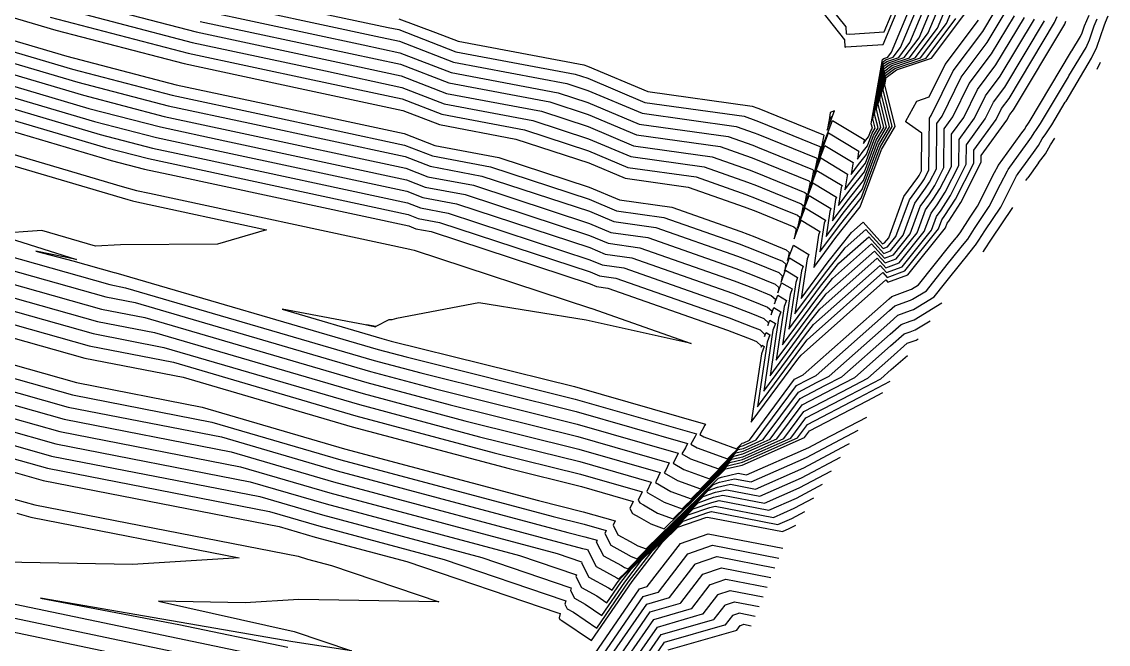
# Model space of a CAD drawing. Header units: millimetres. Extents: x 1157528 to 1158127, y 1280646 to 1281429.
# Drawn here: x 1157937.4 to 1158022.8, y 1281111.8 to 1281160.8 of the extents above; entities that cross this region are included whole.
import ezdxf

# ---------------------------------------------------------------- set-up
doc = ezdxf.new("R2010")
doc.units = ezdxf.units.MM
doc.layers.add('OCTUBRE', color=31, linetype='Continuous')

msp = doc.modelspace()

# ---------------------------------------------------------------- linework, layer by layer
at = {"layer": 'OCTUBRE', "flags": 128}
for points, elevation in [([(1157999.922, 1281162.12), (1158002.099, 1281159.378), (1158002.127, 1281158.81), (1158002.132, 1281158.797), (1158002.199, 1281158.804), (1158005.133, 1281158.989), (1158010.015, 1281170.665)], 329.5), ([(1158000.118, 1281162.975), (1158002.182, 1281160.376), (1158002.209, 1281159.827), (1158002.497, 1281159.812), (1158005.215, 1281159.984), (1158009.62, 1281170.52)], 329), ([(1157967.027, 1281161.008), (1157969.898, 1281159.949), (1157971.698, 1281159.251), (1157981.573, 1281157.389), (1157981.872, 1281157.291), (1157986.613, 1281155.297), (1157994.836, 1281154.142), (1157995.257, 1281153.994), (1157995.342, 1281153.961), (1158000.449, 1281151.88), (1158000.474, 1281151.857), (1158000.21, 1281150.547), (1158001.147, 1281153.019), (1158003.642, 1281151.511), (1158003.631, 1281151.481), (1158003.59, 1281151.207), (1158003.777, 1281151.46), (1158003.985, 1281151.721), (1158004.165, 1281152.207), (1158004.281, 1281152.404), (1158004.194, 1281152.757), (1158005.086, 1281157.827), (1158005.179, 1281157.895), (1158005.489, 1281157.999), (1158005.785, 1281158.392), (1158010.597, 1281169.909)], 330.5), ([(1157952.329, 1281163.312), (1157966.195, 1281160.349), (1157967.024, 1281160.171), (1157971.513, 1281158.432), (1157980.906, 1281156.661), (1157981.884, 1281156.34), (1157986.389, 1281154.444), (1157994.204, 1281153.347), (1157995.125, 1281153.023), (1157995.311, 1281152.951), (1158000.155, 1281150.977), (1158000.201, 1281150.935), (1157999.95, 1281149.693), (1158000.839, 1281152.037), (1158003.205, 1281150.607), (1158003.183, 1281150.546), (1158003.099, 1281149.989), (1158003.48, 1281150.504), (1158003.902, 1281151.035), (1158004.269, 1281152.022), (1158004.503, 1281152.423), (1158004.327, 1281153.141), (1158005.12, 1281157.647), (1158005.304, 1281157.783), (1158005.92, 1281157.989), (1158006.507, 1281158.77), (1158010.784, 1281169.007)], 331), ([(1157952.016, 1281162.481), (1157965.205, 1281159.663), (1157967.07, 1281159.262), (1157971.328, 1281157.612), (1157980.239, 1281155.932), (1157981.896, 1281155.388), (1157986.166, 1281153.592), (1157993.572, 1281152.552), (1157994.994, 1281152.052), (1157995.281, 1281151.941), (1157999.861, 1281150.074), (1157999.928, 1281150.014), (1157999.691, 1281148.839), (1158000.531, 1281151.055), (1158002.768, 1281149.704), (1158002.734, 1281149.611), (1158002.608, 1281148.771), (1158003.182, 1281149.547), (1158003.819, 1281150.348), (1158004.373, 1281151.837), (1158004.726, 1281152.442), (1158004.46, 1281153.525), (1158005.154, 1281157.468), (1158005.429, 1281157.671), (1158006.35, 1281157.979), (1158007.229, 1281159.148), (1158010.972, 1281168.106)], 331.5), ([(1157951.703, 1281161.65), (1157964.216, 1281158.977), (1157967.115, 1281158.354), (1157971.143, 1281156.793), (1157979.571, 1281155.204), (1157981.907, 1281154.437), (1157985.942, 1281152.74), (1157992.94, 1281151.757), (1157994.863, 1281151.081), (1157995.251, 1281150.931), (1157999.567, 1281149.172), (1157999.655, 1281149.092), (1157999.431, 1281147.985), (1158000.223, 1281150.073), (1158002.331, 1281148.8), (1158002.286, 1281148.676), (1158002.117, 1281147.553), (1158002.885, 1281148.591), (1158003.737, 1281149.662), (1158004.477, 1281151.652), (1158004.948, 1281152.46), (1158004.593, 1281153.908), (1158005.188, 1281157.288), (1158005.554, 1281157.559), (1158006.781, 1281157.969), (1158007.952, 1281159.526), (1158011.16, 1281167.204)], 332), ([(1157951.39, 1281160.819), (1157963.227, 1281158.29), (1157967.161, 1281157.445), (1157970.958, 1281155.973), (1157978.904, 1281154.475), (1157981.919, 1281153.486), (1157985.718, 1281151.887), (1157992.308, 1281150.962), (1157994.732, 1281150.11), (1157995.221, 1281149.921), (1157999.272, 1281148.269), (1157999.382, 1281148.17), (1157999.172, 1281147.132), (1157999.915, 1281149.092), (1158001.894, 1281147.896), (1158001.838, 1281147.741), (1158001.626, 1281146.335), (1158002.587, 1281147.634), (1158003.654, 1281148.975), (1158004.581, 1281151.468), (1158005.171, 1281152.479), (1158004.726, 1281154.292), (1158005.222, 1281157.108), (1158005.679, 1281157.447), (1158007.212, 1281157.959), (1158008.674, 1281159.904), (1158011.347, 1281166.302)], 332.5), ([(1157938.727, 1281163.214), (1157951.077, 1281159.988), (1157962.237, 1281157.604), (1157967.206, 1281156.536), (1157970.773, 1281155.154), (1157978.236, 1281153.747), (1157981.931, 1281152.534), (1157985.495, 1281151.035), (1157991.676, 1281150.167), (1157994.6, 1281149.139), (1157995.191, 1281148.91), (1157998.978, 1281147.367), (1157999.109, 1281147.249), (1157998.913, 1281146.278), (1157999.608, 1281148.11), (1158001.457, 1281146.992), (1158001.389, 1281146.807), (1158001.135, 1281145.117), (1158002.29, 1281146.678), (1158003.571, 1281148.288), (1158004.684, 1281151.283), (1158005.394, 1281152.498), (1158004.859, 1281154.675), (1158005.256, 1281156.929), (1158005.804, 1281157.335), (1158007.643, 1281157.949), (1158009.396, 1281160.282), (1158011.535, 1281165.4)], 333), ([(1157939.162, 1281162.188), (1157950.764, 1281159.157), (1157961.248, 1281156.917), (1157967.252, 1281155.627), (1157970.588, 1281154.335), (1157977.569, 1281153.018), (1157981.942, 1281151.583), (1157985.271, 1281150.182), (1157991.044, 1281149.372), (1157994.469, 1281148.168), (1157995.161, 1281147.9), (1157998.684, 1281146.464), (1157998.835, 1281146.327), (1157998.653, 1281145.424), (1157999.3, 1281147.128), (1158001.02, 1281146.089), (1158000.941, 1281145.872), (1158000.645, 1281143.899), (1158001.993, 1281145.721), (1158003.488, 1281147.602), (1158004.788, 1281151.098), (1158005.616, 1281152.517), (1158004.993, 1281155.059), (1158005.29, 1281156.749), (1158005.929, 1281157.222), (1158008.074, 1281157.939), (1158010.119, 1281160.659), (1158011.723, 1281164.498)], 333.5), ([(1157933.271, 1281162.132), (1157940.033, 1281160.135), (1157950.138, 1281157.496), (1157959.269, 1281155.545), (1157967.343, 1281153.81), (1157970.218, 1281152.696), (1157976.234, 1281151.561), (1157981.966, 1281149.68), (1157984.824, 1281148.477), (1157989.78, 1281147.781), (1157994.206, 1281146.225), (1157995.1, 1281145.88), (1157998.095, 1281144.659), (1157998.289, 1281144.484), (1157998.134, 1281143.716), (1157998.684, 1281145.165), (1158000.146, 1281144.281), (1158000.044, 1281144.002), (1157999.663, 1281141.463), (1158001.398, 1281143.809), (1158003.323, 1281146.229), (1158004.996, 1281150.728), (1158006.062, 1281152.554), (1158005.259, 1281155.826), (1158005.358, 1281156.39), (1158006.179, 1281156.998), (1158008.935, 1281157.919), (1158011.564, 1281161.415)], 334.5), ([(1157920.859, 1281146.712), (1157944.294, 1281140.106), (1157945.526, 1281139.866), (1157965.094, 1281134.135), (1157968.749, 1281133.158), (1157980.977, 1281130.118), (1157989.724, 1281127.605), (1157989.566, 1281127.277), (1157989.302, 1281126.8), (1157989.979, 1281126.407), (1157992.17, 1281125.623), (1157993.711, 1281127.123), (1157994.13, 1281127.221), (1157995.691, 1281127.91), (1157998.458, 1281131.656), (1157999.887, 1281132.4), (1158000.872, 1281132.913), (1158005.65, 1281137.135), (1158006.294, 1281137.705), (1158007.272, 1281138.062), (1158007.51, 1281138.15), (1158009.142, 1281139.15), (1158009.142, 1281139.15), (1158009.142, 1281139.15), (1158009.967, 1281140.181), (1158011.453, 1281142.037), (1158011.58, 1281142.197), (1158012.378, 1281143.193), (1158012.389, 1281143.201), (1158012.651, 1281143.608), (1158013.123, 1281144.341), (1158014.385, 1281146.21), (1158014.831, 1281147.091), (1158015.634, 1281148.677), (1158015.693, 1281148.76), (1158015.748, 1281148.845), (1158016.32, 1281149.634), (1158016.951, 1281150.504), (1158017.349, 1281151.053), (1158017.642, 1281151.574), (1158017.917, 1281151.978), (1158018.395, 1281152.683), (1158018.395, 1281152.683), (1158018.395, 1281152.683), (1158018.395, 1281152.683), (1158019.461, 1281154.46), (1158019.516, 1281154.552), (1158021.534, 1281157.917), (1158021.94, 1281158.798), (1158022.51, 1281160.466), (1158022.627, 1281160.743), (1158022.629, 1281160.747), (1158022.841, 1281161.254)], 341.5), ([(1157926.179, 1281153.452), (1157945.26, 1281147.818), (1157946.382, 1281147.524), (1157947.397, 1281147.308), (1157967.889, 1281142.904), (1157967.997, 1281142.862), (1157968.225, 1281142.819), (1157982.106, 1281138.262), (1157982.139, 1281138.248), (1157982.196, 1281138.24), (1157990.033, 1281135.486), (1157981.775, 1281137.315), (1157973.324, 1281138.676), (1157966.83, 1281137.444), (1157966.478, 1281137.341), (1157966.229, 1281137.339), (1157965.204, 1281136.816), (1157964.472, 1281136.954), (1157965.204, 1281136.783), (1157957.847, 1281138.164), (1157965.677, 1281135.871), (1157966.433, 1281135.669), (1157980.84, 1281132.087), (1157991.144, 1281129.127), (1157991.102, 1281129.04), (1157990.695, 1281128.306), (1157991.018, 1281128.118), (1157993.593, 1281127.197), (1157994.038, 1281127.63), (1157994.159, 1281127.659), (1157994.61, 1281127.857), (1157998.167, 1281132.673), (1157998.562, 1281132.879), (1157998.834, 1281133.021), (1158005.591, 1281138.992), (1158005.805, 1281139.182), (1158007.289, 1281139.725), (1158007.368, 1281139.754), (1158007.912, 1281140.087), (1158007.912, 1281140.087), (1158007.913, 1281140.087), (1158010.388, 1281143.18), (1158010.884, 1281143.799), (1158010.926, 1281143.852), (1158011.192, 1281144.184), (1158011.196, 1281144.187), (1158011.983, 1281145.409), (1158012.14, 1281145.654), (1158012.56, 1281146.277), (1158013.899, 1281148.919), (1158014.167, 1281149.448), (1158014.186, 1281149.475), (1158014.204, 1281149.504), (1158015.92, 1281151.87), (1158016.131, 1281152.16), (1158016.264, 1281152.343), (1158016.361, 1281152.516), (1158016.453, 1281152.651), (1158016.612, 1281152.886), (1158016.612, 1281152.886), (1158016.612, 1281152.886), (1158016.612, 1281152.886), (1158019.957, 1281158.463), (1158019.975, 1281158.494), (1158020.648, 1281159.615), (1158020.784, 1281159.909), (1158020.974, 1281160.465), (1158021.327, 1281161.307)], 340.5), ([(1157927.952, 1281155.622), (1157943.953, 1281150.897), (1157947.321, 1281150.017), (1157950.365, 1281149.367), (1157967.752, 1281145.63), (1157968.552, 1281145.32), (1157970.227, 1281145.004), (1157982.071, 1281141.117), (1157982.81, 1281140.806), (1157984.092, 1281140.626), (1157993.025, 1281137.486), (1157994.829, 1281136.788), (1157995.448, 1281136.536), (1157995.831, 1281136.189), (1157995.799, 1281136.031), (1157995.912, 1281136.329), (1157996.213, 1281136.148), (1157996.009, 1281135.588), (1157995.245, 1281130.501), (1157998.721, 1281135.201), (1157999.164, 1281135.758), (1158005.113, 1281141.052), (1158005.453, 1281140.677), (1158006.842, 1281141.184), (1158006.842, 1281141.185), (1158009.483, 1281144.484), (1158009.747, 1281145.207), (1158009.99, 1281145.538), (1158010.829, 1281146.842), (1158012.257, 1281149.66), (1158012.267, 1281150.679), (1158014.019, 1281153.094), (1158014.45, 1281153.972), (1158015.034, 1281154.749), (1158018.621, 1281160.731), (1158018.821, 1281161.196)], 339), ([(1157929.725, 1281157.792), (1157942.646, 1281153.976), (1157948.26, 1281152.51), (1157953.333, 1281151.426), (1157967.616, 1281148.357), (1157969.108, 1281147.779), (1157972.23, 1281147.19), (1157982.036, 1281143.971), (1157983.481, 1281143.363), (1157985.988, 1281143.011), (1157993.419, 1281140.399), (1157994.919, 1281139.819), (1157996.33, 1281139.243), (1157996.65, 1281138.954), (1157996.577, 1281138.593), (1157996.836, 1281139.275), (1157997.524, 1281138.859), (1157997.354, 1281138.393), (1157996.718, 1281134.155), (1157999.613, 1281138.07), (1158000.651, 1281139.375), (1158004.442, 1281142.748), (1158005.29, 1281141.81), (1158006.159, 1281142.127), (1158006.159, 1281142.127), (1158007.809, 1281144.19), (1158008.468, 1281145.996), (1158009.077, 1281146.825), (1158009.602, 1281147.64), (1158010.494, 1281149.401), (1158010.518, 1281151.947), (1158011.465, 1281153.252), (1158012.543, 1281155.448), (1158014.004, 1281157.39), (1158016.245, 1281161.129)], 337.5), ([(1157930.316, 1281158.515), (1157942.211, 1281155.003), (1157948.573, 1281153.341), (1157954.322, 1281152.113), (1157967.57, 1281149.266), (1157969.293, 1281148.598), (1157972.897, 1281147.919), (1157982.024, 1281144.922), (1157983.705, 1281144.215), (1157986.62, 1281143.806), (1157993.55, 1281141.37), (1157994.949, 1281140.829), (1157996.624, 1281140.146), (1157996.924, 1281139.876), (1157996.837, 1281139.447), (1157997.144, 1281140.256), (1157997.961, 1281139.763), (1157997.802, 1281139.327), (1157997.209, 1281135.373), (1157999.911, 1281139.026), (1158001.147, 1281140.58), (1158004.218, 1281143.313), (1158005.236, 1281142.188), (1158005.931, 1281142.442), (1158005.931, 1281142.442), (1158007.252, 1281144.091), (1158008.042, 1281146.26), (1158008.773, 1281147.253), (1158009.192, 1281147.905), (1158009.906, 1281149.315), (1158009.936, 1281152.37), (1158010.614, 1281153.305), (1158011.908, 1281155.941), (1158013.66, 1281158.271), (1158015.454, 1281161.262)], 337), ([(1157930.907, 1281159.238), (1157941.775, 1281156.029), (1157948.886, 1281154.172), (1157955.312, 1281152.799), (1157967.525, 1281150.174), (1157969.478, 1281149.418), (1157973.564, 1281148.647), (1157982.013, 1281145.874), (1157983.929, 1281145.068), (1157987.252, 1281144.601), (1157993.681, 1281142.341), (1157994.98, 1281141.839), (1157996.919, 1281141.049), (1157997.197, 1281140.797), (1157997.096, 1281140.301), (1157997.452, 1281141.238), (1157998.398, 1281140.666), (1157998.251, 1281140.262), (1157997.699, 1281136.591), (1158000.208, 1281139.983), (1158001.642, 1281141.786), (1158003.994, 1281143.878), (1158005.182, 1281142.566), (1158005.703, 1281142.756), (1158005.703, 1281142.756), (1158006.694, 1281143.993), (1158007.616, 1281146.523), (1158008.468, 1281147.682), (1158008.783, 1281148.171), (1158009.318, 1281149.228), (1158009.353, 1281152.792), (1158009.763, 1281153.358), (1158011.272, 1281156.433), (1158013.316, 1281159.151), (1158014.662, 1281161.395)], 336.5), ([(1157931.498, 1281159.962), (1157941.34, 1281157.056), (1157949.199, 1281155.003), (1157956.301, 1281153.485), (1157967.479, 1281151.083), (1157969.663, 1281150.237), (1157974.232, 1281149.376), (1157982.001, 1281146.825), (1157984.152, 1281145.92), (1157987.884, 1281145.396), (1157993.813, 1281143.312), (1157995.01, 1281142.849), (1157997.213, 1281141.951), (1157997.47, 1281141.719), (1157997.356, 1281141.154), (1157997.76, 1281142.22), (1157998.835, 1281141.57), (1157998.699, 1281141.197), (1157998.19, 1281137.809), (1158000.506, 1281140.939), (1158002.138, 1281142.992), (1158003.77, 1281144.444), (1158005.128, 1281142.943), (1158005.476, 1281143.07), (1158005.476, 1281143.07), (1158006.136, 1281143.895), (1158007.19, 1281146.786), (1158008.164, 1281148.111), (1158008.374, 1281148.437), (1158008.731, 1281149.142), (1158008.77, 1281153.215), (1158008.912, 1281153.411), (1158010.637, 1281156.925), (1158012.973, 1281160.032), (1158013.87, 1281161.527)], 336), ([(1157939.598, 1281161.161), (1157950.451, 1281158.326), (1157960.258, 1281156.231), (1157967.297, 1281154.718), (1157970.403, 1281153.515), (1157976.901, 1281152.29), (1157981.954, 1281150.631), (1157985.047, 1281149.33), (1157990.412, 1281148.576), (1157994.338, 1281147.197), (1157995.13, 1281146.89), (1157998.39, 1281145.561), (1157998.562, 1281145.405), (1157998.394, 1281144.57), (1157998.992, 1281146.147), (1158000.583, 1281145.185), (1158000.492, 1281144.937), (1158000.154, 1281142.681), (1158001.695, 1281144.765), (1158003.405, 1281146.915), (1158004.892, 1281150.913), (1158005.839, 1281152.536), (1158005.126, 1281155.443), (1158005.324, 1281156.569), (1158006.054, 1281157.11), (1158008.504, 1281157.929), (1158010.841, 1281161.037)], 334), ([(1157925.588, 1281152.729), (1157945.695, 1281146.791), (1157946.069, 1281146.693), (1157946.408, 1281146.621), (1157956.612, 1281144.428), (1157952.768, 1281143.299), (1157945.136, 1281143.236), (1157943.162, 1281143.133), (1157938.924, 1281144.354), (1157935.255, 1281144.105), (1157941.655, 1281142.088), (1157938.461, 1281142.743), (1157941.365, 1281141.987), (1157944.622, 1281141.069), (1157944.771, 1281141.04), (1157965.385, 1281135.003), (1157967.591, 1281134.413), (1157980.908, 1281131.102), (1157990.434, 1281128.366), (1157990.334, 1281128.159), (1157989.998, 1281127.553), (1157990.499, 1281127.263), (1157992.882, 1281126.41), (1157993.875, 1281127.377), (1157994.145, 1281127.44), (1157995.151, 1281127.884), (1157998.313, 1281132.165), (1157999.225, 1281132.639), (1157999.853, 1281132.967), (1158005.62, 1281138.064), (1158006.05, 1281138.444), (1158007.28, 1281138.894), (1158007.439, 1281138.952), (1158008.527, 1281139.618), (1158008.527, 1281139.619), (1158008.527, 1281139.619), (1158010.178, 1281141.681), (1158011.168, 1281142.918), (1158011.253, 1281143.024), (1158011.785, 1281143.689), (1158011.793, 1281143.694), (1158012.317, 1281144.509), (1158012.632, 1281144.998), (1158013.473, 1281146.243), (1158014.365, 1281148.005), (1158014.9, 1281149.062), (1158014.94, 1281149.118), (1158014.976, 1281149.175), (1158016.12, 1281150.752), (1158016.541, 1281151.332), (1158016.807, 1281151.698), (1158017.002, 1281152.045), (1158017.185, 1281152.315), (1158017.504, 1281152.784), (1158017.504, 1281152.784), (1158017.504, 1281152.784), (1158017.504, 1281152.785), (1158019.709, 1281156.462), (1158019.746, 1281156.523), (1158021.091, 1281158.766), (1158021.362, 1281159.354), (1158021.742, 1281160.466), (1158021.977, 1281161.025)], 341), ([(1157927.361, 1281154.899), (1157944.389, 1281149.871), (1157947.008, 1281149.186), (1157949.376, 1281148.68), (1157967.798, 1281144.722), (1157968.367, 1281144.501), (1157969.56, 1281144.276), (1157982.083, 1281140.165), (1157982.587, 1281139.953), (1157983.46, 1281139.83), (1157992.894, 1281136.515), (1157994.799, 1281135.778), (1157995.153, 1281135.633), (1157995.558, 1281135.268), (1157995.54, 1281135.177), (1157995.604, 1281135.348), (1157995.776, 1281135.244), (1157995.56, 1281134.653), (1157994.754, 1281129.283), (1157998.424, 1281134.244), (1157998.669, 1281134.552), (1158005.337, 1281140.486), (1158005.507, 1281140.299), (1158007.07, 1281140.87), (1158007.07, 1281140.87), (1158010.041, 1281144.582), (1158010.173, 1281144.943), (1158010.295, 1281145.109), (1158011.239, 1281146.576), (1158012.845, 1281149.747), (1158012.85, 1281150.256), (1158014.87, 1281153.041), (1158015.086, 1281153.48), (1158015.377, 1281153.869), (1158019.413, 1281160.598), (1158019.513, 1281160.83)], 339.5), ([(1157928.543, 1281156.345), (1157943.518, 1281151.923), (1157947.634, 1281150.848), (1157951.354, 1281150.053), (1157967.707, 1281146.539), (1157968.737, 1281146.14), (1157970.895, 1281145.733), (1157982.06, 1281142.068), (1157983.034, 1281141.658), (1157984.724, 1281141.421), (1157993.156, 1281138.457), (1157994.859, 1281137.798), (1157995.742, 1281137.438), (1157996.104, 1281137.111), (1157996.059, 1281136.885), (1157996.22, 1281137.311), (1157996.65, 1281137.051), (1157996.457, 1281136.523), (1157995.736, 1281131.719), (1157999.018, 1281136.157), (1157999.66, 1281136.963), (1158004.889, 1281141.617), (1158005.399, 1281141.054), (1158006.614, 1281141.499), (1158006.615, 1281141.499), (1158008.925, 1281144.386), (1158009.321, 1281145.47), (1158009.686, 1281145.967), (1158010.42, 1281147.108), (1158011.669, 1281149.574), (1158011.684, 1281151.101), (1158013.168, 1281153.147), (1158013.815, 1281154.464), (1158014.691, 1281155.63), (1158017.829, 1281160.863)], 338.5), ([(1157929.134, 1281157.069), (1157943.082, 1281152.95), (1157947.947, 1281151.679), (1157952.344, 1281150.74), (1157967.661, 1281147.448), (1157968.923, 1281146.959), (1157971.562, 1281146.462), (1157982.048, 1281143.019), (1157983.258, 1281142.51), (1157985.356, 1281142.216), (1157993.287, 1281139.428), (1157994.889, 1281138.808), (1157996.036, 1281138.341), (1157996.377, 1281138.032), (1157996.318, 1281137.739), (1157996.528, 1281138.293), (1157997.087, 1281137.955), (1157996.906, 1281137.458), (1157996.227, 1281132.937), (1157999.316, 1281137.113), (1158000.155, 1281138.169), (1158004.665, 1281142.182), (1158005.345, 1281141.432), (1158006.387, 1281141.813), (1158006.387, 1281141.813), (1158008.367, 1281144.288), (1158008.895, 1281145.733), (1158009.381, 1281146.396), (1158010.011, 1281147.374), (1158011.082, 1281149.488), (1158011.101, 1281151.524), (1158012.317, 1281153.199), (1158013.179, 1281154.956), (1158014.347, 1281156.51), (1158017.037, 1281160.996)], 338), ([(1157932.089, 1281160.685), (1157940.904, 1281158.082), (1157949.512, 1281155.834), (1157957.29, 1281154.172), (1157967.434, 1281151.992), (1157969.848, 1281151.057), (1157974.899, 1281150.104), (1157981.989, 1281147.777), (1157984.376, 1281146.773), (1157988.516, 1281146.191), (1157993.944, 1281144.283), (1157995.04, 1281143.859), (1157997.507, 1281142.854), (1157997.743, 1281142.641), (1157997.615, 1281142.008), (1157998.068, 1281143.201), (1157999.272, 1281142.474), (1157999.147, 1281142.132), (1157998.681, 1281139.027), (1158000.803, 1281141.896), (1158002.634, 1281144.197), (1158003.546, 1281145.009), (1158005.074, 1281143.321), (1158005.248, 1281143.385), (1158005.248, 1281143.385), (1158005.578, 1281143.797), (1158006.764, 1281147.05), (1158007.859, 1281148.54), (1158007.964, 1281148.703), (1158008.143, 1281149.055), (1158008.171, 1281152.01), (1158006.936, 1281152.888), (1158006.902, 1281152.906), (1158006.915, 1281152.96), (1158006.924, 1281152.966), (1158007.771, 1281154.541), (1158008.75, 1281154.868), (1158010.002, 1281157.417), (1158012.63, 1281160.913)], 335.5), ([(1158021.977, 1281157.067), (1158022.23, 1281157.616)], 342), ([(1158017.361, 1281149.676), (1158017.713, 1281150.161), (1158017.892, 1281150.408), (1158018.283, 1281151.102), (1158018.283, 1281151.102), (1158018.648, 1281151.641)], 342), ([(1158017.361, 1281149.676), (1158016.519, 1281148.516)], 342), ([(1158016.368, 1281148.291), (1158016.446, 1281148.402), (1158016.519, 1281148.516)], 342), ([(1158015.297, 1281146.177), (1158013.615, 1281143.685), (1158013.071, 1281142.84), (1158012.986, 1281142.707), (1158012.971, 1281142.697), (1158012.971, 1281142.697)], 342), ([(1157921.706, 1281145.418), (1157943.966, 1281139.143), (1157946.28, 1281138.691), (1157964.802, 1281133.267), (1157969.906, 1281131.903), (1157981.046, 1281129.133), (1157989.014, 1281126.844), (1157988.798, 1281126.395), (1157988.605, 1281126.047), (1157989.459, 1281125.551), (1157991.459, 1281124.836), (1157993.548, 1281126.87), (1157994.116, 1281127.003), (1157996.232, 1281127.937), (1157998.604, 1281131.147), (1158000.55, 1281132.16), (1158001.891, 1281132.859), (1158005.679, 1281136.207), (1158006.539, 1281136.966), (1158007.263, 1281137.231), (1158007.581, 1281137.347), (1158009.756, 1281138.681), (1158009.756, 1281138.681), (1158009.756, 1281138.681)], 342), ([(1157922.554, 1281144.123), (1157943.638, 1281138.18), (1157947.034, 1281137.517), (1157964.511, 1281132.399), (1157971.064, 1281130.647), (1157981.115, 1281128.148), (1157988.303, 1281126.083), (1157988.03, 1281125.514), (1157987.908, 1281125.294), (1157988.939, 1281124.696), (1157990.747, 1281124.049), (1157993.384, 1281126.617), (1157994.102, 1281126.784), (1157996.773, 1281127.963), (1157998.749, 1281130.639), (1158001.212, 1281131.921), (1158002.91, 1281132.805), (1158005.709, 1281135.278), (1158006.783, 1281136.228), (1158007.255, 1281136.4), (1158007.651, 1281136.545), (1158008.825, 1281137.265)], 342.5), ([(1157923.401, 1281142.829), (1157943.31, 1281137.217), (1157947.789, 1281136.343), (1157964.219, 1281131.531), (1157972.222, 1281129.392), (1157981.183, 1281127.164), (1157987.593, 1281125.322), (1157987.261, 1281124.632), (1157987.211, 1281124.542), (1157988.419, 1281123.84), (1157990.036, 1281123.262), (1157993.221, 1281126.363), (1157994.087, 1281126.566), (1157997.314, 1281127.99), (1157998.895, 1281130.13), (1158001.874, 1281131.681), (1158003.929, 1281132.751), (1158005.738, 1281134.35), (1158007.028, 1281135.489), (1158007.246, 1281135.569), (1158007.722, 1281135.743), (1158007.894, 1281135.849)], 343), ([(1157924.248, 1281141.535), (1157942.982, 1281136.253), (1157948.543, 1281135.168), (1157963.927, 1281130.663), (1157973.379, 1281128.136), (1157981.252, 1281126.179), (1157986.883, 1281124.561), (1157986.525, 1281123.817), (1157986.552, 1281123.765), (1157986.618, 1281123.728), (1157987.899, 1281122.985), (1157989.324, 1281122.475), (1157993.058, 1281126.11), (1157994.073, 1281126.347), (1157997.854, 1281128.016), (1157999.04, 1281129.622), (1158002.537, 1281131.442), (1158004.948, 1281132.697), (1158005.768, 1281133.421), (1158007.034, 1281134.54)], 343.5), ([(1157925.095, 1281140.24), (1157942.654, 1281135.29), (1157949.298, 1281133.994), (1157963.636, 1281129.795), (1157974.537, 1281126.881), (1157981.321, 1281125.194), (1157986.173, 1281123.8), (1157985.865, 1281123.159), (1157985.98, 1281122.932), (1157986.27, 1281122.773), (1157987.379, 1281122.129), (1157988.613, 1281121.688), (1157992.894, 1281125.856), (1157994.058, 1281126.129), (1157998.395, 1281128.043), (1157999.186, 1281129.113), (1158003.199, 1281131.202), (1158005.692, 1281132.5)], 344), ([(1157925.943, 1281138.946), (1157942.326, 1281134.327), (1157950.052, 1281132.82), (1157963.344, 1281128.927), (1157975.694, 1281125.626), (1157981.389, 1281124.21), (1157985.463, 1281123.04), (1157985.204, 1281122.501), (1157985.408, 1281122.098), (1157985.922, 1281121.817), (1157986.859, 1281121.274), (1157987.901, 1281120.901), (1157992.731, 1281125.603), (1157994.044, 1281125.91), (1157998.936, 1281128.069), (1157999.331, 1281128.604), (1158003.862, 1281130.963), (1158005.108, 1281131.611)], 344.5), ([(1157927.637, 1281136.357), (1157941.67, 1281132.401), (1157951.561, 1281130.471), (1157962.761, 1281127.191), (1157978.01, 1281123.115), (1157981.527, 1281122.24), (1157984.043, 1281121.518), (1157983.883, 1281121.185), (1157984.264, 1281120.432), (1157985.227, 1281119.907), (1157985.819, 1281119.563), (1157986.478, 1281119.327), (1157990.645, 1281123.384), (1157992.169, 1281124.869), (1157992.412, 1281124.954), (1157993.728, 1281125.262), (1157994.382, 1281125.134), (1157999.284, 1281127.298), (1158000.407, 1281127.896), (1158003.841, 1281129.683)], 345.5), ([(1157928.485, 1281135.062), (1157941.342, 1281131.438), (1157952.315, 1281129.297), (1157962.47, 1281126.323), (1157979.167, 1281121.859), (1157981.596, 1281121.256), (1157983.333, 1281120.757), (1157983.222, 1281120.527), (1157983.692, 1281119.599), (1157984.879, 1281118.951), (1157985.299, 1281118.707), (1157985.767, 1281118.54), (1157988.723, 1281121.418), (1157991.771, 1281124.388), (1157992.258, 1281124.558), (1157993.427, 1281124.832), (1157994.734, 1281124.577), (1157999.092, 1281126.5), (1158001.338, 1281127.697), (1158003.157, 1281128.644)], 346), ([(1157929.332, 1281133.768), (1157941.014, 1281130.475), (1157953.07, 1281128.123), (1157962.178, 1281125.455), (1157980.325, 1281120.604), (1157981.664, 1281120.271), (1157982.622, 1281119.996), (1157982.562, 1281119.869), (1157983.12, 1281118.766), (1157984.531, 1281117.996), (1157984.779, 1281117.852), (1157985.055, 1281117.753), (1157986.801, 1281119.453), (1157991.373, 1281123.907), (1157992.103, 1281124.162), (1157993.127, 1281124.402), (1157995.087, 1281124.02), (1157998.9, 1281125.703), (1158002.269, 1281127.497), (1158002.474, 1281127.604)], 346.5), ([(1157930.179, 1281132.473), (1157940.686, 1281129.511), (1157953.824, 1281126.948), (1157961.886, 1281124.587), (1157981.483, 1281119.349), (1157981.733, 1281119.286), (1157981.912, 1281119.235), (1157981.901, 1281119.211), (1157982.548, 1281117.933), (1157984.183, 1281117.04), (1157984.259, 1281116.996), (1157984.343, 1281116.966), (1157984.879, 1281117.487), (1157990.975, 1281123.427), (1157991.948, 1281123.766), (1157992.826, 1281123.972), (1157995.439, 1281123.463), (1157998.707, 1281124.905), (1158001.773, 1281126.538)], 347), ([(1157931.026, 1281131.179), (1157940.358, 1281128.548), (1157954.578, 1281125.774), (1157961.595, 1281123.719), (1157979.472, 1281118.94), (1157981.393, 1281118.289), (1157981.423, 1281118.279), (1157981.407, 1281118.224), (1157981.976, 1281117.1), (1157983.516, 1281116.259), (1157983.804, 1281116.065), (1157984.196, 1281116.634), (1157984.487, 1281117.012), (1157990.577, 1281122.946), (1157991.793, 1281123.371), (1157992.525, 1281123.542), (1157995.791, 1281122.906), (1157998.515, 1281124.108), (1158001.07, 1281125.468)], 347.5), ([(1157931.874, 1281129.884), (1157940.03, 1281127.585), (1157955.333, 1281124.6), (1157961.303, 1281122.851), (1157976.516, 1281118.785), (1157980.931, 1281117.287), (1157981, 1281117.265), (1157980.963, 1281117.138), (1157981.404, 1281116.267), (1157982.598, 1281115.615), (1157983.4, 1281115.073), (1157984.494, 1281116.662), (1157985.307, 1281117.718), (1157990.179, 1281122.465), (1157991.639, 1281122.975), (1157992.224, 1281123.112), (1157996.144, 1281122.348), (1157998.323, 1281123.31), (1158000.366, 1281124.398)], 348), ([(1157932.721, 1281128.59), (1157939.702, 1281126.622), (1157956.087, 1281123.426), (1157961.012, 1281121.983), (1157973.559, 1281118.629), (1157980.469, 1281116.285), (1157980.577, 1281116.251), (1157980.519, 1281116.051), (1157980.832, 1281115.433), (1157981.679, 1281114.971), (1157982.996, 1281114.081), (1157984.793, 1281116.691), (1157986.127, 1281118.424), (1157989.782, 1281121.984), (1157991.484, 1281122.579), (1157991.923, 1281122.682), (1157996.496, 1281121.791), (1157998.13, 1281122.512), (1157999.663, 1281123.329)], 348.5), ([(1157933.568, 1281127.296), (1157939.374, 1281125.659), (1157956.842, 1281122.251), (1157960.72, 1281121.115), (1157970.602, 1281118.474), (1157980.007, 1281115.283), (1157980.153, 1281115.237), (1157980.075, 1281114.965), (1157980.26, 1281114.6), (1157980.76, 1281114.327), (1157982.592, 1281113.089), (1157985.091, 1281116.719), (1157986.947, 1281119.13), (1157989.384, 1281121.504), (1157991.329, 1281122.183), (1157991.622, 1281122.252), (1157996.848, 1281121.234), (1157997.938, 1281121.715), (1157998.96, 1281122.259)], 349), ([(1157934.416, 1281126.001), (1157939.046, 1281124.696), (1157957.596, 1281121.077), (1157960.429, 1281120.247), (1157967.646, 1281118.318), (1157979.544, 1281114.281), (1157979.73, 1281114.223), (1157979.631, 1281113.879), (1157979.688, 1281113.767), (1157979.841, 1281113.684), (1157982.188, 1281112.098), (1157985.39, 1281116.747), (1157987.767, 1281119.836), (1157988.986, 1281121.023), (1157991.174, 1281121.788), (1157991.321, 1281121.822), (1157997.201, 1281120.677), (1157997.746, 1281120.917), (1157998.257, 1281121.189)], 349.5), ([(1157936.11, 1281123.412), (1157938.39, 1281122.769), (1157959.105, 1281118.728), (1157959.845, 1281118.512), (1157961.732, 1281118.007), (1157970.173, 1281115.143), (1157959.163, 1281115.342), (1157954.933, 1281115.074), (1157948.126, 1281115.196), (1157958.779, 1281112.821), (1157963.304, 1281111.292), (1157958.694, 1281111.992), (1157938.83, 1281115.427), (1157949.702, 1281113.375), (1157958.294, 1281111.574)], 350.5), ([(1157936.958, 1281122.118), (1157938.062, 1281121.806), (1157954.452, 1281118.609), (1157946.078, 1281118.077), (1157937.369, 1281118.234), (1157925.182, 1281118.726)], 351), ([(1157982.442, 1281111.059), (1157985.969, 1281116.174), (1157986.561, 1281116.345), (1157986.568, 1281116.347), (1157989.176, 1281119.735), (1157989.177, 1281119.737), (1157991.365, 1281120.501), (1157991.366, 1281120.502), (1157997.241, 1281119.358)], 350.5), ([(1157983.115, 1281111.026), (1157986.249, 1281115.573), (1157987.434, 1281115.915), (1157987.447, 1281115.919), (1157989.764, 1281118.928), (1157989.767, 1281118.932), (1157991.71, 1281119.611), (1157991.713, 1281119.612), (1157996.929, 1281118.596)], 351), ([(1157983.787, 1281110.993), (1157986.53, 1281114.971), (1157988.307, 1281115.485), (1157988.327, 1281115.49), (1157990.352, 1281118.121), (1157990.357, 1281118.127), (1157992.055, 1281118.72), (1157992.059, 1281118.722), (1157996.617, 1281117.834)], 351.5), ([(1157984.46, 1281110.96), (1157986.811, 1281114.37), (1157989.181, 1281115.054), (1157989.207, 1281115.062), (1157990.94, 1281117.314), (1157990.946, 1281117.322), (1157992.4, 1281117.83), (1157992.406, 1281117.832), (1157996.304, 1281117.072)], 352), ([(1157985.132, 1281110.926), (1157987.091, 1281113.768), (1157990.054, 1281114.624), (1157990.086, 1281114.634), (1157991.528, 1281116.506), (1157991.536, 1281116.517), (1157992.745, 1281116.939), (1157992.752, 1281116.942), (1157995.992, 1281116.311)], 352.5), ([(1157985.805, 1281110.893), (1157987.372, 1281113.166), (1157990.927, 1281114.194), (1157990.966, 1281114.205), (1157992.116, 1281115.699), (1157992.126, 1281115.712), (1157993.09, 1281116.048), (1157993.099, 1281116.052), (1157995.68, 1281115.549)], 353), ([(1157936.825, 1281114.969), (1157957.165, 1281110.703)], 351), ([(1157986.477, 1281110.86), (1157987.653, 1281112.565), (1157991.8, 1281113.763), (1157991.846, 1281113.777), (1157992.704, 1281114.892), (1157992.716, 1281114.907), (1157993.434, 1281115.158), (1157993.445, 1281115.161), (1157995.368, 1281114.787)], 353.5), ([(1157987.15, 1281110.827), (1157987.933, 1281111.963), (1157992.673, 1281113.333), (1157992.725, 1281113.348), (1157993.293, 1281114.085), (1157993.305, 1281114.101), (1157993.779, 1281114.267), (1157993.792, 1281114.271), (1157995.056, 1281114.025)], 354), ([(1157936.668, 1281113.894), (1157956.037, 1281109.833)], 351.5), ([(1157988.214, 1281111.362), (1157993.546, 1281112.903), (1157993.605, 1281112.92), (1157993.881, 1281113.278), (1157993.895, 1281113.296), (1157994.124, 1281113.377), (1157994.138, 1281113.381), (1157994.743, 1281113.263)], 354.5), ([(1157936.511, 1281112.82), (1157954.908, 1281108.963)], 352)]:
    msp.add_lwpolyline(points, dxfattribs=dict(at, elevation=elevation))
for points, elevation in [([(1158000.939, 1281153.403), (1158000.907, 1281153.285), (1158000.894, 1281153.071), (1158000.729, 1281152.255), (1158001.307, 1281153.779), (1158000.956, 1281153.655), (1158000.939, 1281153.403)], 329.5), ([(1158001.014, 1281153.251), (1158001.01, 1281153.237), (1158001.009, 1281153.21), (1158000.988, 1281153.109), (1158001.06, 1281153.298), (1158001.016, 1281153.283), (1158001.014, 1281153.251)], 329)]:
    msp.add_lwpolyline(points, close=True, dxfattribs=dict(at, elevation=elevation))

doc.saveas('drawing.dxf')
